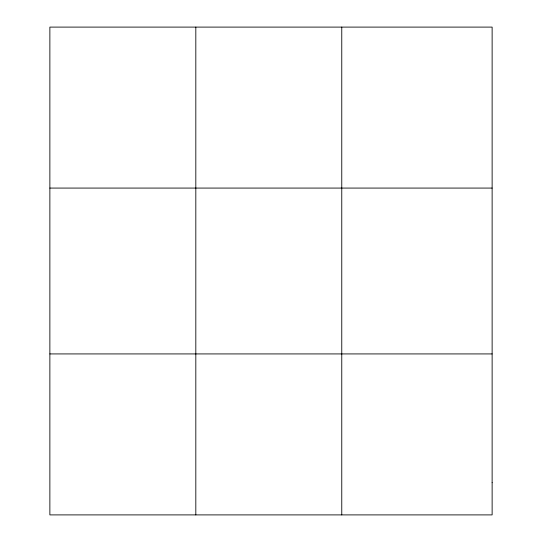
<?xml version="1.0" encoding="UTF-8"?>
<svg xmlns="http://www.w3.org/2000/svg" width="542" height="542" viewBox="0 0 542 542"><rect width="100%" height="100%" fill="white"/><g stroke="black" fill="none" stroke-linecap="round" stroke-linejoin="round"><path stroke-width="0.81" d="M195.818 27.1L195.818 514.9M341.765 27.1L341.765 514.9M49.871 188.074L492.129 188.074M49.871 353.926L492.129 353.926M492.129 482.705L492.129 514.9L49.871 514.9L49.871 27.1L492.129 27.1L492.129 482.705"/></g></svg>
